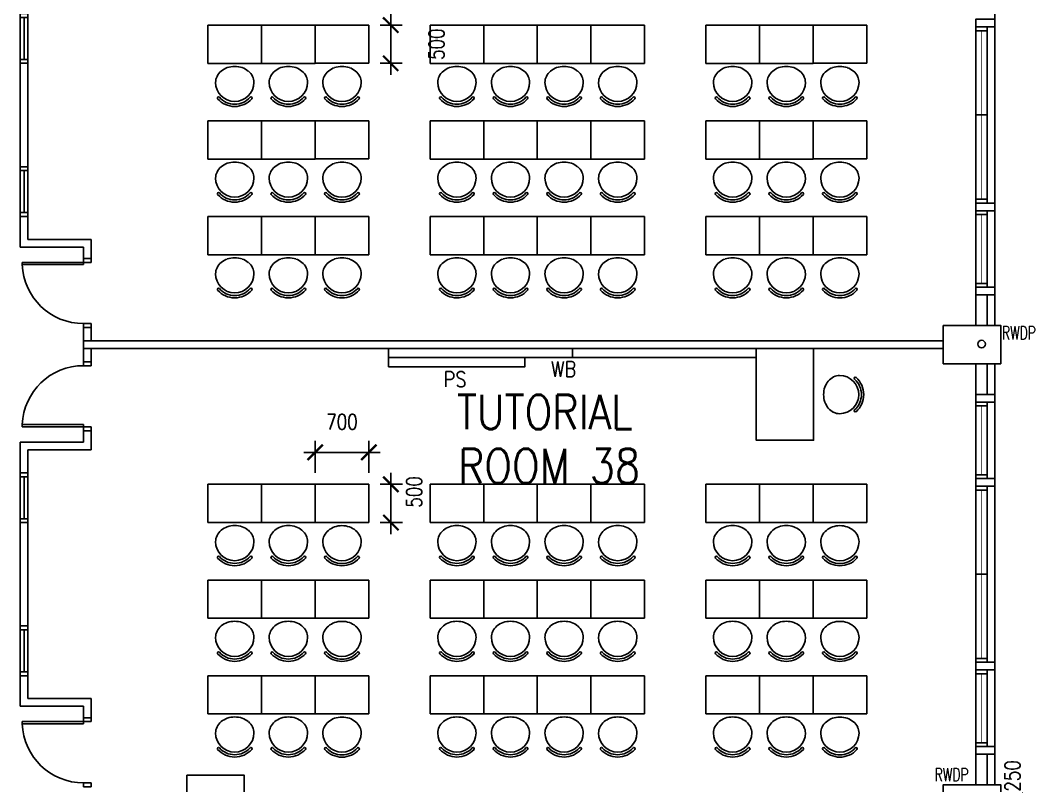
# Model space of a CAD drawing. Extents: x 2687779 to 2997471, y -863049 to -631414.
# Drawn here: x 2769666 to 2782910, y -814187 to -804187 of the extents above; entities that cross this region are included whole.
import ezdxf

# ---------------------------------------------------------------- set-up
doc = ezdxf.new("R2010")
doc.units = 0
doc.header["$LTSCALE"] = 10
doc.header["$MEASUREMENT"] = 0
doc.header["$PDMODE"] = 34
doc.layers.get('0').update_dxf_attribs({"linetype": 'CONTINUOUS'})
doc.layers.get('DEFPOINTS').update_dxf_attribs({"linetype": 'CONTINUOUS'})
for name, color, linetype in [('COL', 3, 'CONTINUOUS'), ('DOOR', 5, 'CONTINUOUS'), ('DR', 7, 'CONTINUOUS'), ('FURN', 1, 'CONTINUOUS'), ('FURN1', 7, 'CONTINUOUS'), ('LINE', 7, 'CONTINUOUS'), ('partition', 7, 'CONTINUOUS'), ('RWDP', 145, 'CONTINUOUS'), ('stair', 7, 'CONTINUOUS'), ('T50', 3, 'CONTINUOUS'), ('WALL', 2, 'CONTINUOUS'), ('WIN', 5, 'CONTINUOUS')]:
    doc.layers.add(name, color=color, linetype=linetype)
doc.styles.add('ROMANS', font='romans.shx', dxfattribs={"width": 0.8, "height": 100})
doc.styles.get("Standard").update_dxf_attribs({"font": 'ROMANS.SHX'})
doc.dimstyles.new('STANDARD$0', dxfattribs={"dimscale": 0, "dimtxt": 8, "dimasz": 6, "dimexe": 1, "dimexo": 1, "dimgap": 3, "dimtad": 1, "dimdec": 0, "dimlfac": -1, "dimrnd": 1, "dimzin": 0, "dimdsep": 46, "dimtxsty": 'Standard', "dimcen": 0, "dimclrd": 5, "dimclre": 250, "dimadec": 0, "dimazin": 0, "dimtfac": 1, "dimtdec": 4, "dimtofl": 0, "dimtmove": 0, "dimatfit": 3, "dimfxl": 1, "dimtolj": 1, "dimtzin": 0, "dimarcsym": 0})

# ---------------------------------------------------------------- blocks, each defined once
blk = doc.blocks.new('FG')
at = {"layer": 'LINE', "linetype": 'Continuous'}
for points in [[(0, 0), (50, 0), (50, 100), (0, 100)], [(600, 0), (650, 0), (650, 100), (600, 100)]]:
    blk.add_lwpolyline(points, close=True, dxfattribs=at)
at = {"layer": 'LINE', "color": 5, "linetype": 'Continuous'}
for points in [[(600, 100), (50, 100)], [(50, 0), (600, 0)]]:
    blk.add_lwpolyline(points, dxfattribs=at)
at = {"layer": 'LINE', "color": 1, "linetype": 'Continuous'}
blk.add_lwpolyline([(50, 50), (600, 50)], dxfattribs=at)
blk = doc.blocks.new('D900')
at = {"layer": 'DOOR', "color": 7}
for p, q in [((50, 100), (50, 899)), ((80, 899), (50, 899)), ((80, 100), (80, 899)), ((0, 100), (0, 0)), ((0, 100), (50, 100)), ((0, 0), (50, 0)), ((50, 100), (50, 0)), ((50, 100), (80, 100)), ((850, 100), (850, 0)), ((850, 100), (900, 100)), ((850, 0), (900, 0)), ((900, 100), (900, 0))]:
    blk.add_line(p, q, dxfattribs=at)
blk.add_arc((50, 100), 800, 0, 87.8509, dxfattribs=at)
blk = doc.blocks.new('_ARCHTICK')
at = {"color": 0, "linetype": 'ByBlock', "const_width": 0.15}
blk.add_lwpolyline([(-0.5, -0.5), (0.5, 0.5)], dxfattribs=at)
blk = doc.blocks.new('*D241')
at = {"color": 7, "linetype": 'Continuous', "lineweight": -2, "transparency": 16777216}
for p, q in [((2782757, -814274), (2782757, -814824)), ((2782616, -814424), (2782907, -814424)), ((2782616, -814674), (2782907, -814674))]:
    blk.add_line(p, q, dxfattribs=at)
at = {"layer": 'DEFPOINTS', "color": 0, "linetype": 'Continuous', "transparency": 16777216}
for p in [(2782466, -814424), (2782466, -814674), (2782757, -814674)]:
    blk.add_point(p, dxfattribs=at)
at = {"color": 7, "linetype": 'Continuous', "lineweight": -2, "transparency": 16777216, "xscale": 200, "yscale": 200, "zscale": 200}
for p, rotation in [((2782757, -814424), 90), ((2782757, -814674), 270)]:
    blk.add_blockref('_ARCHTICK', p, dxfattribs=dict(at, rotation=rotation))
at = {"color": 7, "linetype": 'Continuous', "transparency": 16777216, "insert": (2782619, -814059), "char_height": 200, "attachment_point": 5, "rotation": 90, "style": 'ROMANS'}
blk.add_mtext('\\A1;250', dxfattribs=at)
blk = doc.blocks.new('CHAIR10')
at = {"layer": 'FURN1', "color": 1}
for centre, radius, start, end in [((-515, 735), 216, 116.3827, 140.136), ((-533, 772), 175, 90, 116.3827), ((-533, 697), 250, 270, 90), ((-487, 712), 252, 140.136, 160.9198), ((-328, 909), 15, 48.1599, 228.1599), ((-518, 697), 270, 311.8401, 48.1599), ((-518, 697), 300, 311.8401, 48.1599), ((-443, 697), 299, 160.9198, 180), ((-443, 697), 299, 180, 199.0802), ((-487, 682), 252, 199.0802, 219.864), ((-515, 658), 216, 219.864, 243.6173), ((-533, 622), 175, 243.6173, 270), ((-328, 485), 15, 131.8401, 311.8401)]:
    blk.add_arc(centre, radius, start, end, dxfattribs=at)
blk = doc.blocks.new('A$C782F2748')
at = {"layer": 'FURN'}
for p, q in [((563, 1400), (1063, 1400)), ((563, 700), (563, 1400)), ((1063, 1400), (1063, 700)), ((1063, 700), (563, 700)), ((563, 700), (1063, 700)), ((563, 0), (563, 700)), ((1063, 700), (1063, 0)), ((1063, 0), (563, 0))]:
    blk.add_line(p, q, dxfattribs=at)
at = {"linetype": 'Continuous', "xscale": -1, "rotation": 2.668041787501352e-08}
for p in [(-218, 353), (-218, -347)]:
    blk.add_blockref('CHAIR10', p, dxfattribs=at)
blk = doc.blocks.new('A$C76CD475D')
at = {"layer": 'FURN'}
for p, q in [((0, 552), (0, 1052)), ((0, 1052), (700, 1052)), ((700, 1052), (700, 552)), ((700, 552), (700, 1052)), ((700, 552), (0, 552))]:
    blk.add_line(p, q, dxfattribs=at)
at = {"linetype": 'Continuous', "xscale": -1, "rotation": 90.00000002668041}
blk.add_blockref('CHAIR10', (1047, -230), dxfattribs=at)
blk = doc.blocks.new('A$C695078CD')
at = {"color": 30, "linetype": 'Continuous'}
for p in [(2925, -2827), (9425, -2827), (2925, -4077), (9425, -4077), (2925, -5327), (9425, -5327)]:
    blk.add_blockref('A$C76CD475D', p, dxfattribs=at)
at = {"layer": 'FURN', "rotation": 90}
for p in [(2925, -2838), (5825, -2838), (7225, -2838), (9425, -2838), (2925, -4088), (5825, -4088), (7225, -4088), (9425, -4088), (2925, -5338), (5825, -5338), (7225, -5338), (9425, -5338)]:
    blk.add_blockref('A$C782F2748', p, dxfattribs=at)
blk = doc.blocks.new('*D364')
at = {"layer": 'DEFPOINTS', "color": 0, "linetype": 'Continuous', "transparency": 16777216}
for p in [(2774216, -804249), (2774216, -804749), (2774502, -804749)]:
    blk.add_point(p, dxfattribs=at)
at = {"layer": 'FURN', "color": 7, "linetype": 'Continuous', "lineweight": -2, "transparency": 16777216}
for p, q in [((2774502, -804099), (2774502, -804899)), ((2774366, -804249), (2774652, -804249)), ((2774366, -804749), (2774652, -804749))]:
    blk.add_line(p, q, dxfattribs=at)
at = {"layer": 'FURN', "color": 7, "linetype": 'Continuous', "lineweight": -2, "transparency": 16777216, "xscale": 200, "yscale": 200, "zscale": 200}
for p, rotation in [((2774502, -804249), 90), ((2774502, -804749), 270)]:
    blk.add_blockref('_ARCHTICK', p, dxfattribs=dict(at, rotation=rotation))
at = {"layer": 'FURN', "color": 7, "linetype": 'Continuous', "transparency": 16777216, "insert": (2775102, -804499), "char_height": 200, "attachment_point": 5, "rotation": 90, "style": 'ROMANS'}
blk.add_mtext('\\A1;500', dxfattribs=at)
blk = doc.blocks.new('*D365')
at = {"layer": 'DEFPOINTS', "color": 0, "linetype": 'Continuous', "transparency": 16777216}
for p in [(2774216, -803953), (2773516, -804249), (2774216, -804249)]:
    blk.add_point(p, dxfattribs=at)
at = {"layer": 'FURN', "color": 7, "linetype": 'Continuous', "lineweight": -2, "transparency": 16777216}
for p, q in [((2773516, -804099), (2773516, -803803)), ((2774216, -804099), (2774216, -803803)), ((2773366, -803953), (2774366, -803953))]:
    blk.add_line(p, q, dxfattribs=at)
at = {"layer": 'FURN', "color": 7, "linetype": 'Continuous', "lineweight": -2, "transparency": 16777216, "xscale": 200, "yscale": 200, "zscale": 200, "rotation": 180}
blk.add_blockref('_ARCHTICK', (2773516, -803953), dxfattribs=at)
at = {"layer": 'FURN', "color": 7, "linetype": 'Continuous', "lineweight": -2, "transparency": 16777216, "xscale": 200, "yscale": 200, "zscale": 200}
blk.add_blockref('_ARCHTICK', (2774216, -803953), dxfattribs=at)
at = {"layer": 'FURN', "color": 7, "linetype": 'Continuous', "transparency": 16777216, "insert": (2773866, -803553), "char_height": 200, "attachment_point": 5, "style": 'ROMANS'}
blk.add_mtext('\\A1;700', dxfattribs=at)
blk = doc.blocks.new('*D366')
at = {"layer": 'DEFPOINTS', "color": 0, "linetype": 'Continuous', "transparency": 16777216}
for p in [(2774216, -809832), (2773516, -810249), (2774216, -810249)]:
    blk.add_point(p, dxfattribs=at)
at = {"layer": 'FURN', "color": 7, "linetype": 'Continuous', "lineweight": -2, "transparency": 16777216}
for p, q in [((2773516, -810099), (2773516, -809682)), ((2774216, -810099), (2774216, -809682)), ((2773366, -809832), (2774366, -809832))]:
    blk.add_line(p, q, dxfattribs=at)
at = {"layer": 'FURN', "color": 7, "linetype": 'Continuous', "lineweight": -2, "transparency": 16777216, "xscale": 200, "yscale": 200, "zscale": 200, "rotation": 180}
blk.add_blockref('_ARCHTICK', (2773516, -809832), dxfattribs=at)
at = {"layer": 'FURN', "color": 7, "linetype": 'Continuous', "lineweight": -2, "transparency": 16777216, "xscale": 200, "yscale": 200, "zscale": 200}
blk.add_blockref('_ARCHTICK', (2774216, -809832), dxfattribs=at)
at = {"layer": 'FURN', "color": 7, "linetype": 'Continuous', "transparency": 16777216, "insert": (2773866, -809432), "char_height": 200, "attachment_point": 5, "style": 'ROMANS'}
blk.add_mtext('\\A1;700', dxfattribs=at)
blk = doc.blocks.new('*D367')
at = {"layer": 'DEFPOINTS', "color": 0, "linetype": 'Continuous', "transparency": 16777216}
for p in [(2774216, -810249), (2774216, -810749), (2774505, -810749)]:
    blk.add_point(p, dxfattribs=at)
at = {"layer": 'FURN', "color": 7, "linetype": 'Continuous', "lineweight": -2, "transparency": 16777216}
for p, q in [((2774505, -810099), (2774505, -810899)), ((2774366, -810249), (2774655, -810249)), ((2774366, -810749), (2774655, -810749))]:
    blk.add_line(p, q, dxfattribs=at)
at = {"layer": 'FURN', "color": 7, "linetype": 'Continuous', "lineweight": -2, "transparency": 16777216, "xscale": 200, "yscale": 200, "zscale": 200}
for p, rotation in [((2774505, -810249), 90), ((2774505, -810749), 270)]:
    blk.add_blockref('_ARCHTICK', p, dxfattribs=dict(at, rotation=rotation))
at = {"layer": 'FURN', "color": 7, "linetype": 'Continuous', "transparency": 16777216, "insert": (2774809, -810349), "char_height": 200, "attachment_point": 5, "rotation": 90, "style": 'ROMANS'}
blk.add_mtext('\\A1;500', dxfattribs=at)

msp = doc.modelspace()

# ---------------------------------------------------------------- linework, layer by layer
at = {"color": 9}
for p, q in [((2782391.3, -808174.1), (2782391.3, -802674.1)), ((2782391.3, -814174.1), (2782391.3, -808674.1))]:
    msp.add_line(p, q, dxfattribs=at)
at = {"linetype": 'Continuous'}
for p, q in [((2770591.3, -807049.1), (2769766.3, -807049.1)), ((2770591.3, -807349.1), (2770591.3, -807049.1)), ((2770491.3, -807149.1), (2769666.3, -807149.1)), ((2770491.3, -807349.1), (2770491.3, -807149.1)), ((2770491.3, -809499.1), (2770491.3, -809699.1)), ((2770591.3, -809499.1), (2770591.3, -809799.1)), ((2770491.3, -809699.1), (2769666.3, -809699.1)), ((2770591.3, -809799.1), (2769766.3, -809799.1)), ((2770491.3, -813149.1), (2769666.3, -813149.1)), ((2770591.3, -813049.1), (2769766.3, -813049.1)), ((2770591.3, -813049.1), (2769766.3, -813049.1)), ((2770491.3, -813349.1), (2770491.3, -813149.1)), ((2770591.3, -813349.1), (2770591.3, -813049.1))]:
    msp.add_line(p, q, dxfattribs=at)
at = {"layer": 'COL'}
for points in [[(2781716.3, -808174.1), (2782466.3, -808174.1), (2782466.3, -808674.1), (2781716.3, -808674.1)], [(2771841.3, -814049.1), (2772591.3, -814049.1), (2772591.3, -814799.1), (2771841.3, -814799.1)], [(2782466.3, -814674.1), (2781716.3, -814674.1), (2781716.3, -814174.1), (2782466.3, -814174.1)]]:
    msp.add_lwpolyline(points, close=True, dxfattribs=at)
at = {"layer": 'DR'}
for p, q in [((2769666.3, -804699.1), (2769666.3, -805424.1)), ((2769766.3, -804699.1), (2769766.3, -805424.1)), ((2769666.3, -806149.1), (2769666.3, -805424.1)), ((2769766.3, -806149.1), (2769766.3, -805424.1)), ((2769666.3, -812092.1), (2769666.3, -810917.1)), ((2769766.3, -812092.1), (2769766.3, -810917.1))]:
    msp.add_line(p, q, dxfattribs=at)
at = {"layer": 'FURN'}
for points in [[(2774474, -808593.1), (2776874, -808593.1), (2776874, -808474.1), (2774474, -808474.1)], [(2776874, -808593.1), (2779274, -808593.1), (2779274, -808474.1), (2776874, -808474.1)], [(2779274, -808474.1), (2779274, -809674.1), (2780024, -809674.1), (2780024, -808474.1)], [(2774474, -808712.1), (2776254, -808712.1), (2776254, -808593.1), (2774474, -808593.1)]]:
    msp.add_lwpolyline(points, close=True, dxfattribs=at)
at = {"layer": 'partition', "linetype": 'Continuous'}
for p, q in [((2770491.3, -808199.1), (2770491.3, -808649.1)), ((2770591.3, -808199.1), (2770591.3, -808374.1)), ((2770591.3, -808649.1), (2770591.3, -808474.1))]:
    msp.add_line(p, q, dxfattribs=at)
at = {"layer": 'partition'}
for p, q in [((2770491.3, -808374.1), (2781716.3, -808374.1)), ((2770491.3, -808474.1), (2781716.3, -808474.1))]:
    msp.add_line(p, q, dxfattribs=at)
at = {"layer": 'RWDP', "color": 142, "linetype": 'Continuous'}
msp.add_circle((2782216.3, -808417), 50, dxfattribs=at)
at = {"layer": 'stair'}
for p, q in [((2769666.3, -804699.1), (2769666.3, -805424.1)), ((2769766.3, -804699.1), (2769766.3, -805424.1)), ((2769666.3, -806149.1), (2769666.3, -805424.1)), ((2769766.3, -806149.1), (2769766.3, -805424.1)), ((2769666.3, -807149.1), (2769666.3, -806699.1)), ((2769766.3, -807049.1), (2769766.3, -806699.1)), ((2769666.3, -810149.1), (2769666.3, -809699.1)), ((2769766.3, -810149.1), (2769766.3, -809799.1)), ((2769666.3, -812149.1), (2769666.3, -810699.1)), ((2769766.3, -812149.1), (2769766.3, -810699.1)), ((2769666.3, -813149.1), (2769666.3, -812699.1)), ((2769766.3, -813049.1), (2769766.3, -812699.1))]:
    msp.add_line(p, q, dxfattribs=at)
at = {"layer": 'WALL'}
for p, q in [((2782141.3, -808174.1), (2782141.3, -807774.1)), ((2782291.3, -808174.1), (2782291.3, -807774.1)), ((2782141.3, -809074.1), (2782141.3, -808674.1)), ((2782291.3, -809074.1), (2782291.3, -808674.1)), ((2782141.3, -814174.1), (2782141.3, -813774.1)), ((2782291.3, -814174.1), (2782291.3, -813774.1))]:
    msp.add_line(p, q, dxfattribs=at)
for points in [[(2782391.3, -804174.1), (2782141.3, -804174.1), (2782141.3, -804274.1), (2782391.3, -804274.1)], [(2782391.3, -806574.1), (2782141.3, -806574.1), (2782141.3, -806674.1), (2782391.3, -806674.1)], [(2782391.3, -807674.1), (2782141.3, -807674.1), (2782141.3, -807774.1), (2782391.3, -807774.1)], [(2782391.3, -809074.1), (2782141.3, -809074.1), (2782141.3, -809174.1), (2782391.3, -809174.1)], [(2782391.3, -810174.1), (2782141.3, -810174.1), (2782141.3, -810274.1), (2782391.3, -810274.1)], [(2782391.3, -812574.1), (2782141.3, -812574.1), (2782141.3, -812674.1), (2782391.3, -812674.1)], [(2782391.3, -813674.1), (2782141.3, -813674.1), (2782141.3, -813774.1), (2782391.3, -813774.1)]]:
    msp.add_lwpolyline(points, close=True, dxfattribs=at)
at = {"layer": 'WIN'}
for p, q in [((2782141.3, -806574.1), (2782141.3, -804274.1)), ((2782291.3, -806574.1), (2782291.3, -804274.1)), ((2782291.3, -804324.1), (2782141.3, -804324.1)), ((2782291.3, -805424.1), (2782141.3, -805424.1)), ((2782291.3, -806524.1), (2782141.3, -806524.1)), ((2782141.3, -807674.1), (2782141.3, -806674.1)), ((2782291.3, -807674.1), (2782291.3, -806674.1)), ((2782291.3, -806724.1), (2782141.3, -806724.1)), ((2782291.3, -807624.1), (2782141.3, -807624.1)), ((2782141.3, -810174.1), (2782141.3, -809174.1)), ((2782291.3, -810174.1), (2782291.3, -809174.1)), ((2782291.3, -809224.1), (2782141.3, -809224.1)), ((2782291.3, -810124.1), (2782141.3, -810124.1)), ((2782141.3, -812574.1), (2782141.3, -810274.1)), ((2782291.3, -810324.1), (2782141.3, -810324.1)), ((2782291.3, -812574.1), (2782291.3, -810274.1)), ((2782291.3, -811424.1), (2782141.3, -811424.1)), ((2782291.3, -812524.1), (2782141.3, -812524.1)), ((2782141.3, -813674.1), (2782141.3, -812674.1)), ((2782291.3, -812724.1), (2782141.3, -812724.1)), ((2782291.3, -813674.1), (2782291.3, -812674.1)), ((2782291.3, -813624.1), (2782141.3, -813624.1))]:
    msp.add_line(p, q, dxfattribs=at)
at = {"layer": 'WIN', "const_width": 10, "flags": 128}
for points in [[(2782216.3, -806524.1), (2782216.3, -804324.1)], [(2782216.3, -806724.1), (2782216.3, -807624.1)], [(2782216.3, -810124.1), (2782216.3, -809224.1)], [(2782216.3, -812524.1), (2782216.3, -810324.1)], [(2782216.3, -812724.1), (2782216.3, -813624.1)]]:
    msp.add_lwpolyline(points, dxfattribs=at)

# ---------------------------------------------------------------- block references
at = {"color": 30, "linetype": 'Continuous'}
for name, p in [('A$C76CD475D', (2773516.3, -805300.9)), ('A$C76CD475D', (2780016.3, -805300.9)), ('A$C76CD475D', (2773516.3, -806550.9)), ('A$C76CD475D', (2780016.3, -806550.9)), ('A$C76CD475D', (2773516.3, -807800.9)), ('A$C76CD475D', (2780016.3, -807800.9)), ('A$C695078CD', (2770591.3, -808474.1))]:
    msp.add_blockref(name, p, dxfattribs=at)
at = {"layer": 'FURN'}
for name, p, rotation in [('A$C782F2748', (2773516.3, -805312.6), 90), ('A$C782F2748', (2776416.3, -805312.6), 90), ('A$C782F2748', (2777816.3, -805312.6), 90), ('A$C782F2748', (2780016.3, -805312.6), 90), ('A$C782F2748', (2773516.3, -806562.6), 90), ('A$C782F2748', (2776416.3, -806562.6), 90), ('A$C782F2748', (2777816.3, -806562.6), 90), ('A$C782F2748', (2780016.3, -806562.6), 90), ('A$C782F2748', (2773516.3, -807812.6), 90), ('A$C782F2748', (2776416.3, -807812.6), 90), ('A$C782F2748', (2777816.3, -807812.6), 90), ('A$C782F2748', (2780016.3, -807812.6), 90), ('CHAIR10', (2780896.2, -809773.5), 359.9999998932783)]:
    msp.add_blockref(name, p, dxfattribs=dict(at, rotation=rotation))
at = {"layer": 'LINE', "linetype": 'Continuous', "xscale": -1, "rotation": 270}
for p in [(2769666.3, -804749.1), (2769666.3, -806749.1), (2769666.3, -810749.1), (2769666.3, -812749.1)]:
    msp.add_blockref('FG', p, dxfattribs=at)
at = {"layer": 'stair', "xscale": -1}
for p, rotation in [((2770591.3, -807299.1), 90), ((2770591.3, -813299.1), 90.00000002668041)]:
    msp.add_blockref('D900', p, dxfattribs=dict(at, rotation=rotation))
at = {"layer": 'stair', "rotation": 90}
msp.add_blockref('D900', (2770591.3, -809549.1), dxfattribs=at)

# ---------------------------------------------------------------- texts
at = {"layer": 'FURN', "style": 'ROMANS', "width": 0.85}
for s, rotation, p in [('WB', 0, (2776597.2, -808842.7)), ('PS', 360, (2775193.4, -808976.5))]:
    msp.add_text(s, height=200, rotation=rotation, dxfattribs=at).set_placement(p)
at = {"layer": 'RWDP', "color": 142, "style": 'ROMANS', "width": 0.7}
for p in [(2782481.8, -808354.9), (2781603.6, -814126.8)]:
    msp.add_text('RWDP', height=170, dxfattribs=at).set_placement(p)
at = {"layer": 'T50', "color": 3, "style": 'ROMANS', "width": 0.85}
for s, p in [('TUTORIAL', (2775366, -809529.7)), ('ROOM 38', (2775381.3, -810234))]:
    msp.add_text(s, height=450, dxfattribs=at).set_placement(p)

# ---------------------------------------------------------------- dimensions: what is measured, and where the dimension line sits
at = {"linetype": 'Continuous'}
dim = msp.add_linear_dim(base=(2782756.6, -814674.1), p1=(2782466.3, -814424.1), p2=(2782466.3, -814674.1), angle=270, dimstyle='STANDARD$0', override={"dimscale": 100, "dimtxt": 2, "dimasz": 2, "dimexe": 1.5, "dimexo": 1.5, "dimgap": 1, "dimtxsty": 'ROMANS', "dimblk": 'ARCHTICK', "dimdle": 1.5, "dimclrd": 7, "dimclre": 7, "dimclrt": 7, "dimtdec": 0, "dimtmove": 2}, dxfattribs=at)
dim.commit()
dim.dimension.update_dxf_attribs({"geometry": '*D241', "text_midpoint": (2782619.1, -814059.2), "dimtype": 161})
at = {"layer": 'FURN', "color": 30, "linetype": 'Continuous'}
for base, p1, p2, picture, middle in [((2774216.3, -803953), (2773516.3, -804249.1), (2774216.3, -804249.1), '*D365', (2773866.3, -803553)), ((2774216.3, -809832), (2773516.3, -810249.1), (2774216.3, -810249.1), '*D366', (2773866.3, -809432))]:
    dim = msp.add_linear_dim(base=base, p1=p1, p2=p2, dimstyle='STANDARD$0', override={"dimscale": 100, "dimtxt": 2, "dimasz": 2, "dimexe": 1.5, "dimexo": 1.5, "dimgap": 1, "dimtxsty": 'ROMANS', "dimblk": 'ARCHTICK', "dimdle": 1.5, "dimclrd": 7, "dimclre": 7, "dimclrt": 7, "dimtdec": 0, "dimtmove": 2}, dxfattribs=at)
    dim.commit()
    dim.dimension.update_dxf_attribs({"geometry": picture, "text_midpoint": middle})
dim = msp.add_linear_dim(base=(2774502, -804749.1), p1=(2774216.3, -804249.1), p2=(2774216.3, -804749.1), angle=90, dimstyle='STANDARD$0', override={"dimscale": 100, "dimtxt": 2, "dimasz": 2, "dimexe": 1.5, "dimexo": 1.5, "dimgap": 1, "dimtxsty": 'ROMANS', "dimblk": 'ARCHTICK', "dimdle": 1.5, "dimclrd": 7, "dimclre": 7, "dimclrt": 7, "dimtdec": 0, "dimtmove": 2}, dxfattribs=at)
dim.commit()
dim.dimension.update_dxf_attribs({"geometry": '*D364', "text_midpoint": (2775102, -804499.1)})
dim = msp.add_linear_dim(base=(2774505, -810749.1), p1=(2774216.3, -810249.1), p2=(2774216.3, -810749.1), angle=90, dimstyle='STANDARD$0', override={"dimscale": 100, "dimtxt": 2, "dimasz": 2, "dimexe": 1.5, "dimexo": 1.5, "dimgap": 1, "dimtxsty": 'ROMANS', "dimblk": 'ARCHTICK', "dimdle": 1.5, "dimclrd": 7, "dimclre": 7, "dimclrt": 7, "dimtdec": 0, "dimtmove": 2}, dxfattribs=at)
dim.commit()
dim.dimension.update_dxf_attribs({"geometry": '*D367', "text_midpoint": (2774809, -810349.1), "dimtype": 160})

doc.saveas('drawing.dxf')
